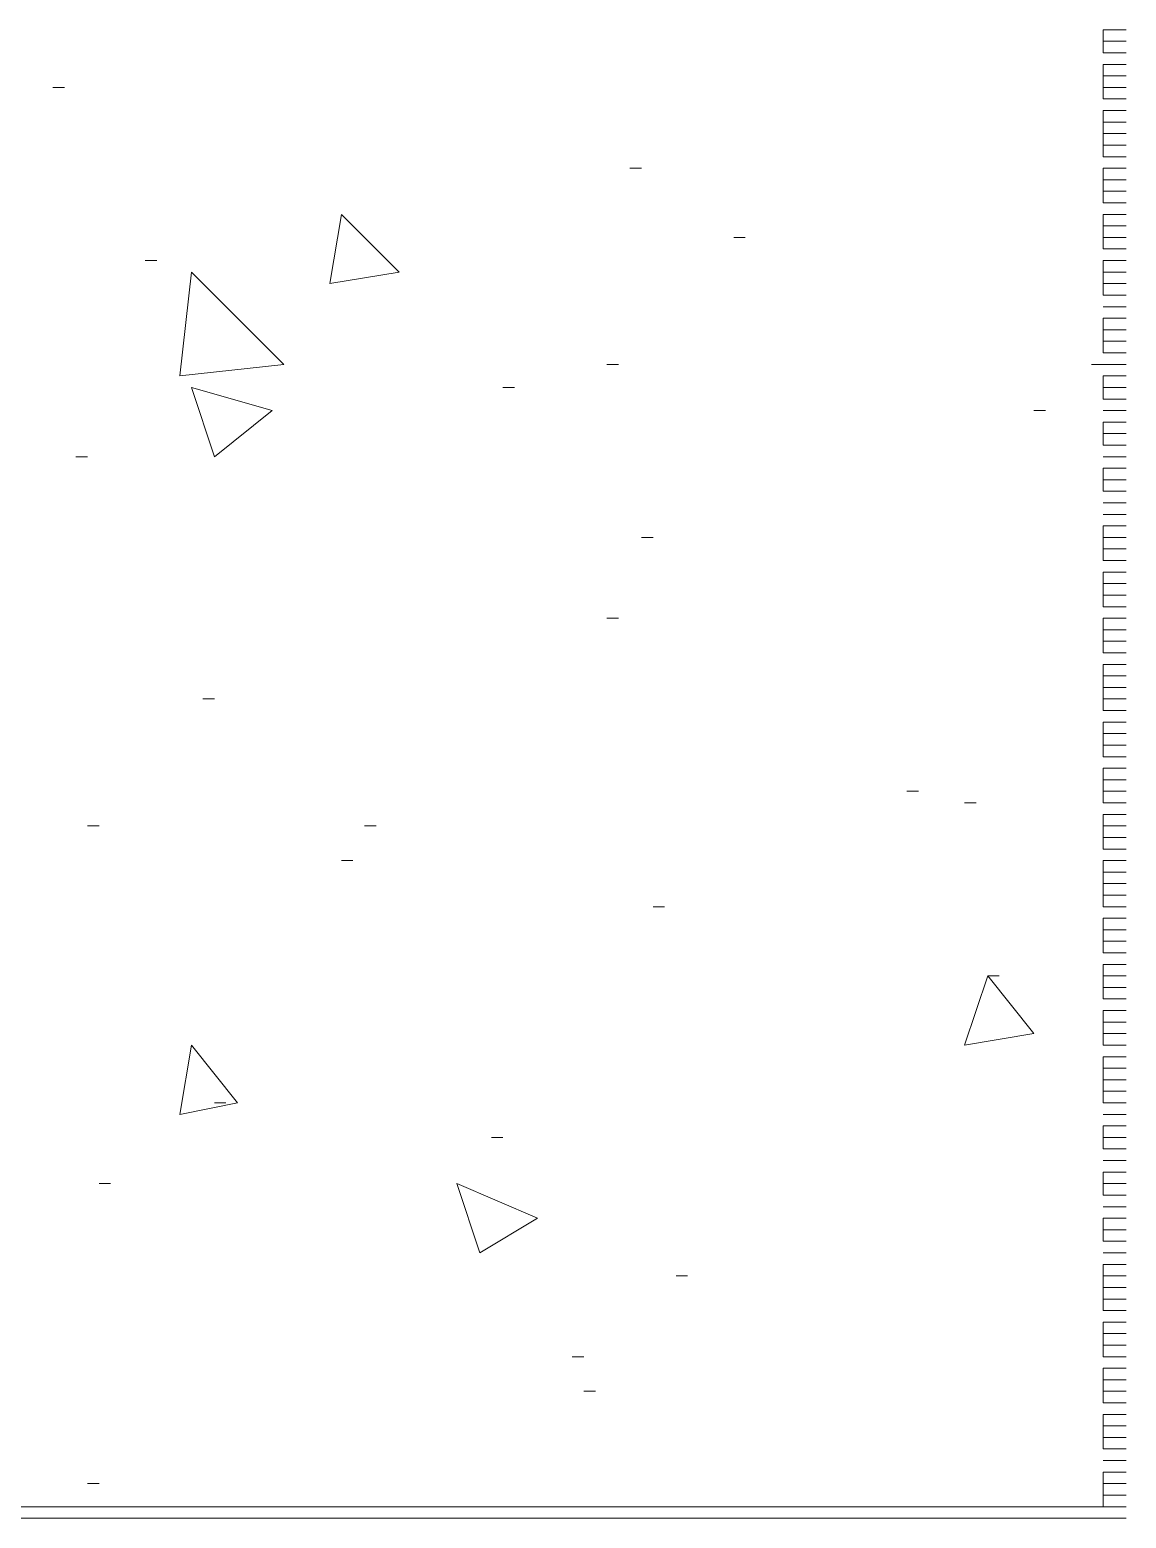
# Model space of a CAD drawing. Header units: inches. Extents: x 0.2 to 10.8, y 0.5 to 8.
# Drawn here: x 9.36 to 9.5183, y 4.4117 to 4.6267 of the extents above; entities that cross this region are included whole.
import ezdxf

# ---------------------------------------------------------------- set-up
doc = ezdxf.new("R2010")
doc.units = ezdxf.units.IN
doc.header["$MEASUREMENT"] = 0
doc.layers.add('PDF_Geometry', color=7, linetype='Continuous')

msp = doc.modelspace()

# ---------------------------------------------------------------- linework, layer by layer
at = {"layer": 'PDF_Geometry', "lineweight": 9}
for points in [[(9.515, 4.62667), (9.51667, 4.62667)], [(9.515, 4.62667), (9.515, 4.625)], [(9.515, 4.62667), (9.51667, 4.62667)], [(9.515, 4.625), (9.51667, 4.625)], [(9.515, 4.625), (9.515, 4.62333)], [(9.515, 4.625), (9.51667, 4.625)], [(9.51667, 4.62667), (9.51833, 4.62667)], [(9.51667, 4.62667), (9.51833, 4.62667)], [(9.51667, 4.625), (9.51833, 4.625)], [(9.51667, 4.625), (9.51833, 4.625)], [(9.515, 4.62333), (9.51667, 4.62333)], [(9.515, 4.62333), (9.51667, 4.62333)], [(9.51667, 4.62333), (9.51833, 4.62333)], [(9.51667, 4.62333), (9.51833, 4.62333)], [(9.515, 4.62167), (9.51667, 4.62167)], [(9.515, 4.62167), (9.515, 4.62)], [(9.515, 4.62167), (9.51667, 4.62167)], [(9.51667, 4.62167), (9.51833, 4.62167)], [(9.51667, 4.62167), (9.51833, 4.62167)], [(9.515, 4.62), (9.51667, 4.62)], [(9.515, 4.62), (9.515, 4.61833)], [(9.515, 4.62), (9.51667, 4.62)], [(9.515, 4.61833), (9.51667, 4.61833)], [(9.515, 4.61833), (9.515, 4.61667)], [(9.515, 4.61833), (9.51667, 4.61833)], [(9.51667, 4.62), (9.51833, 4.62)], [(9.51667, 4.62), (9.51833, 4.62)], [(9.51667, 4.61833), (9.51833, 4.61833)], [(9.51667, 4.61833), (9.51833, 4.61833)], [(9.515, 4.61667), (9.51667, 4.61667)], [(9.515, 4.61667), (9.51667, 4.61667)], [(9.51667, 4.61667), (9.51833, 4.61667)], [(9.51667, 4.61667), (9.51833, 4.61667)], [(9.515, 4.615), (9.51667, 4.615)], [(9.515, 4.615), (9.515, 4.61333)], [(9.515, 4.615), (9.51667, 4.615)], [(9.51667, 4.615), (9.51833, 4.615)], [(9.51667, 4.615), (9.51833, 4.615)], [(9.515, 4.61333), (9.51667, 4.61333)], [(9.515, 4.61333), (9.515, 4.61167)], [(9.515, 4.61333), (9.51667, 4.61333)], [(9.51667, 4.61333), (9.51833, 4.61333)], [(9.51667, 4.61333), (9.51833, 4.61333)], [(9.515, 4.61167), (9.51667, 4.61167)], [(9.515, 4.61167), (9.515, 4.61)], [(9.515, 4.61167), (9.51667, 4.61167)], [(9.515, 4.61), (9.51667, 4.61)], [(9.515, 4.61), (9.515, 4.60833)], [(9.515, 4.61), (9.51667, 4.61)], [(9.51667, 4.61167), (9.51833, 4.61167)], [(9.51667, 4.61167), (9.51833, 4.61167)], [(9.51667, 4.61), (9.51833, 4.61)], [(9.51667, 4.61), (9.51833, 4.61)], [(9.515, 4.60833), (9.51667, 4.60833)], [(9.515, 4.60833), (9.51667, 4.60833)], [(9.51667, 4.60833), (9.51833, 4.60833)], [(9.51667, 4.60833), (9.51833, 4.60833)], [(9.515, 4.60667), (9.51667, 4.60667)], [(9.515, 4.60667), (9.515, 4.605)], [(9.515, 4.60667), (9.51667, 4.60667)], [(9.51667, 4.60667), (9.51833, 4.60667)], [(9.51667, 4.60667), (9.51833, 4.60667)], [(9.515, 4.605), (9.51667, 4.605)], [(9.515, 4.605), (9.515, 4.60333)], [(9.515, 4.605), (9.51667, 4.605)], [(9.515, 4.60333), (9.51667, 4.60333)], [(9.515, 4.60333), (9.515, 4.60167)], [(9.515, 4.60333), (9.51667, 4.60333)], [(9.51667, 4.605), (9.51833, 4.605)], [(9.51667, 4.605), (9.51833, 4.605)], [(9.51667, 4.60333), (9.51833, 4.60333)], [(9.51667, 4.60333), (9.51833, 4.60333)], [(9.515, 4.60167), (9.51667, 4.60167)], [(9.515, 4.60167), (9.51667, 4.60167)], [(9.51667, 4.60167), (9.51833, 4.60167)], [(9.51667, 4.60167), (9.51833, 4.60167)], [(9.515, 4.6), (9.51667, 4.6)], [(9.515, 4.6), (9.515, 4.59833)], [(9.515, 4.6), (9.51667, 4.6)], [(9.51667, 4.6), (9.51833, 4.6)], [(9.51667, 4.6), (9.51833, 4.6)], [(9.515, 4.59833), (9.51667, 4.59833)], [(9.515, 4.59833), (9.515, 4.59667)], [(9.515, 4.59833), (9.51667, 4.59833)], [(9.51667, 4.59833), (9.51833, 4.59833)], [(9.51667, 4.59833), (9.51833, 4.59833)], [(9.515, 4.59667), (9.51667, 4.59667)], [(9.515, 4.59667), (9.515, 4.595)], [(9.515, 4.59667), (9.51667, 4.59667)], [(9.515, 4.595), (9.51667, 4.595)], [(9.515, 4.595), (9.51667, 4.595)], [(9.51667, 4.59667), (9.51833, 4.59667)], [(9.51667, 4.59667), (9.51833, 4.59667)], [(9.51667, 4.595), (9.51833, 4.595)], [(9.51667, 4.595), (9.51833, 4.595)], [(9.515, 4.59333), (9.51667, 4.59333)], [(9.515, 4.59333), (9.515, 4.59167)], [(9.515, 4.59333), (9.51667, 4.59333)], [(9.51667, 4.59333), (9.51833, 4.59333)], [(9.51667, 4.59333), (9.51833, 4.59333)], [(9.515, 4.59167), (9.51667, 4.59167)], [(9.515, 4.59167), (9.515, 4.59)], [(9.515, 4.59167), (9.51667, 4.59167)], [(9.51667, 4.59167), (9.51833, 4.59167)], [(9.51667, 4.59167), (9.51833, 4.59167)], [(9.515, 4.59), (9.51667, 4.59)], [(9.515, 4.59), (9.515, 4.58833)], [(9.515, 4.59), (9.51667, 4.59)], [(9.515, 4.58833), (9.51667, 4.58833)], [(9.515, 4.58833), (9.51667, 4.58833)], [(9.515, 4.58833), (9.51667, 4.58833)], [(9.51667, 4.59), (9.51833, 4.59)], [(9.51667, 4.59), (9.51833, 4.59)], [(9.51667, 4.58833), (9.51833, 4.58833)], [(9.51667, 4.58833), (9.51833, 4.58833)], [(9.51667, 4.58833), (9.51833, 4.58833)], [(9.515, 4.58667), (9.51667, 4.58667)], [(9.515, 4.58667), (9.51667, 4.58667)], [(9.515, 4.58667), (9.51667, 4.58667)], [(9.51667, 4.58667), (9.51833, 4.58667)], [(9.51667, 4.58667), (9.51833, 4.58667)], [(9.51667, 4.58667), (9.51833, 4.58667)], [(9.515, 4.585), (9.51667, 4.585)], [(9.515, 4.585), (9.515, 4.58333)], [(9.515, 4.585), (9.51667, 4.585)], [(9.51667, 4.585), (9.51833, 4.585)], [(9.51667, 4.585), (9.51833, 4.585)], [(9.515, 4.58333), (9.51667, 4.58333)], [(9.515, 4.58333), (9.515, 4.58167)], [(9.515, 4.58333), (9.51667, 4.58333)], [(9.515, 4.58167), (9.51667, 4.58167)], [(9.515, 4.58167), (9.515, 4.58)], [(9.515, 4.58167), (9.51667, 4.58167)], [(9.51667, 4.58333), (9.51833, 4.58333)], [(9.51667, 4.58333), (9.51833, 4.58333)], [(9.51667, 4.58167), (9.51833, 4.58167)], [(9.51667, 4.58167), (9.51833, 4.58167)], [(9.515, 4.58), (9.51667, 4.58)], [(9.515, 4.58), (9.51667, 4.58)], [(9.515, 4.58), (9.51667, 4.58)], [(9.51667, 4.58), (9.51833, 4.58)], [(9.51667, 4.58), (9.51833, 4.58)], [(9.51667, 4.58), (9.51833, 4.58)], [(9.515, 4.57833), (9.51667, 4.57833)], [(9.515, 4.57833), (9.51667, 4.57833)], [(9.515, 4.57833), (9.51667, 4.57833)], [(9.51667, 4.57833), (9.51833, 4.57833)], [(9.51667, 4.57833), (9.51833, 4.57833)], [(9.51667, 4.57833), (9.51833, 4.57833)], [(9.515, 4.57667), (9.51667, 4.57667)], [(9.515, 4.57667), (9.515, 4.575)], [(9.515, 4.57667), (9.51667, 4.57667)], [(9.51667, 4.57667), (9.51833, 4.57667)], [(9.51667, 4.57667), (9.51833, 4.57667)], [(9.515, 4.575), (9.51667, 4.575)], [(9.515, 4.575), (9.515, 4.57333)], [(9.515, 4.575), (9.51667, 4.575)], [(9.515, 4.57333), (9.51667, 4.57333)], [(9.515, 4.57333), (9.51667, 4.57333)], [(9.515, 4.57333), (9.51667, 4.57333)], [(9.51667, 4.575), (9.51833, 4.575)], [(9.51667, 4.575), (9.51833, 4.575)], [(9.51667, 4.57333), (9.51833, 4.57333)], [(9.51667, 4.57333), (9.51833, 4.57333)], [(9.51667, 4.57333), (9.51833, 4.57333)], [(9.515, 4.57167), (9.51667, 4.57167)], [(9.515, 4.57167), (9.51667, 4.57167)], [(9.515, 4.57167), (9.51667, 4.57167)], [(9.51667, 4.57167), (9.51833, 4.57167)], [(9.51667, 4.57167), (9.51833, 4.57167)], [(9.51667, 4.57167), (9.51833, 4.57167)], [(9.515, 4.57), (9.51667, 4.57)], [(9.515, 4.57), (9.515, 4.56833)], [(9.515, 4.57), (9.51667, 4.57)], [(9.51667, 4.57), (9.51833, 4.57)], [(9.51667, 4.57), (9.51833, 4.57)], [(9.515, 4.56833), (9.51667, 4.56833)], [(9.515, 4.56833), (9.515, 4.56667)], [(9.515, 4.56833), (9.51667, 4.56833)], [(9.515, 4.56667), (9.51667, 4.56667)], [(9.515, 4.56667), (9.51667, 4.56667)], [(9.515, 4.56667), (9.51667, 4.56667)], [(9.51667, 4.56833), (9.51833, 4.56833)], [(9.51667, 4.56833), (9.51833, 4.56833)], [(9.51667, 4.56667), (9.51833, 4.56667)], [(9.51667, 4.56667), (9.51833, 4.56667)], [(9.51667, 4.56667), (9.51833, 4.56667)], [(9.515, 4.565), (9.51667, 4.565)], [(9.515, 4.565), (9.51667, 4.565)], [(9.515, 4.565), (9.51667, 4.565)], [(9.51667, 4.565), (9.51833, 4.565)], [(9.51667, 4.565), (9.51833, 4.565)], [(9.51667, 4.565), (9.51833, 4.565)], [(9.515, 4.56333), (9.51667, 4.56333)], [(9.515, 4.56333), (9.515, 4.56167)], [(9.515, 4.56333), (9.51667, 4.56333)], [(9.51667, 4.56333), (9.51833, 4.56333)], [(9.51667, 4.56333), (9.51833, 4.56333)], [(9.515, 4.56167), (9.51667, 4.56167)], [(9.515, 4.56167), (9.515, 4.56)], [(9.515, 4.56167), (9.51667, 4.56167)], [(9.51667, 4.56167), (9.51833, 4.56167)], [(9.51667, 4.56167), (9.51833, 4.56167)], [(9.515, 4.56), (9.51667, 4.56)], [(9.515, 4.56), (9.51667, 4.56)], [(9.515, 4.56), (9.51667, 4.56)], [(9.515, 4.55833), (9.51667, 4.55833)], [(9.515, 4.55833), (9.51667, 4.55833)], [(9.515, 4.55833), (9.51667, 4.55833)], [(9.515, 4.55833), (9.51667, 4.55833)], [(9.51667, 4.56), (9.51833, 4.56)], [(9.51667, 4.56), (9.51833, 4.56)], [(9.51667, 4.56), (9.51833, 4.56)], [(9.51667, 4.55833), (9.51833, 4.55833)], [(9.51667, 4.55833), (9.51833, 4.55833)], [(9.51667, 4.55833), (9.51833, 4.55833)], [(9.51667, 4.55833), (9.51833, 4.55833)], [(9.515, 4.55667), (9.51667, 4.55667)], [(9.515, 4.55667), (9.51667, 4.55667)], [(9.515, 4.55667), (9.51667, 4.55667)], [(9.51667, 4.55667), (9.51833, 4.55667)], [(9.51667, 4.55667), (9.51833, 4.55667)], [(9.51667, 4.55667), (9.51833, 4.55667)], [(9.515, 4.555), (9.51667, 4.555)], [(9.515, 4.555), (9.515, 4.55333)], [(9.515, 4.555), (9.51667, 4.555)], [(9.51667, 4.555), (9.51833, 4.555)], [(9.51667, 4.555), (9.51833, 4.555)], [(9.515, 4.55333), (9.51667, 4.55333)], [(9.515, 4.55333), (9.515, 4.55167)], [(9.515, 4.55333), (9.51667, 4.55333)], [(9.515, 4.55167), (9.51667, 4.55167)], [(9.515, 4.55167), (9.515, 4.55)], [(9.515, 4.55167), (9.51667, 4.55167)], [(9.51667, 4.55333), (9.51833, 4.55333)], [(9.51667, 4.55333), (9.51833, 4.55333)], [(9.51667, 4.55167), (9.51833, 4.55167)], [(9.51667, 4.55167), (9.51833, 4.55167)], [(9.515, 4.55), (9.51667, 4.55)], [(9.515, 4.55), (9.51667, 4.55)], [(9.51667, 4.55), (9.51833, 4.55)], [(9.51667, 4.55), (9.51833, 4.55)], [(9.515, 4.54833), (9.51667, 4.54833)], [(9.515, 4.54833), (9.515, 4.54667)], [(9.515, 4.54833), (9.51667, 4.54833)], [(9.51667, 4.54833), (9.51833, 4.54833)], [(9.51667, 4.54833), (9.51833, 4.54833)], [(9.515, 4.54667), (9.51667, 4.54667)], [(9.515, 4.54667), (9.515, 4.545)], [(9.515, 4.54667), (9.51667, 4.54667)], [(9.51667, 4.54667), (9.51833, 4.54667)], [(9.51667, 4.54667), (9.51833, 4.54667)], [(9.515, 4.545), (9.51667, 4.545)], [(9.515, 4.545), (9.515, 4.54333)], [(9.515, 4.545), (9.51667, 4.545)], [(9.515, 4.54333), (9.51667, 4.54333)], [(9.515, 4.54333), (9.51667, 4.54333)], [(9.51667, 4.545), (9.51833, 4.545)], [(9.51667, 4.545), (9.51833, 4.545)], [(9.51667, 4.54333), (9.51833, 4.54333)], [(9.51667, 4.54333), (9.51833, 4.54333)], [(9.515, 4.54167), (9.51667, 4.54167)], [(9.515, 4.54167), (9.515, 4.54)], [(9.515, 4.54167), (9.51667, 4.54167)], [(9.51667, 4.54167), (9.51833, 4.54167)], [(9.51667, 4.54167), (9.51833, 4.54167)], [(9.515, 4.54), (9.51667, 4.54)], [(9.515, 4.54), (9.515, 4.53833)], [(9.515, 4.54), (9.51667, 4.54)], [(9.51667, 4.54), (9.51833, 4.54)], [(9.51667, 4.54), (9.51833, 4.54)], [(9.515, 4.53833), (9.51667, 4.53833)], [(9.515, 4.53833), (9.515, 4.53667)], [(9.515, 4.53833), (9.51667, 4.53833)], [(9.515, 4.53667), (9.51667, 4.53667)], [(9.515, 4.53667), (9.51667, 4.53667)], [(9.51667, 4.53833), (9.51833, 4.53833)], [(9.51667, 4.53833), (9.51833, 4.53833)], [(9.51667, 4.53667), (9.51833, 4.53667)], [(9.51667, 4.53667), (9.51833, 4.53667)], [(9.515, 4.535), (9.51667, 4.535)], [(9.515, 4.535), (9.515, 4.53333)], [(9.515, 4.535), (9.51667, 4.535)], [(9.51667, 4.535), (9.51833, 4.535)], [(9.51667, 4.535), (9.51833, 4.535)], [(9.515, 4.53333), (9.51667, 4.53333)], [(9.515, 4.53333), (9.515, 4.53167)], [(9.515, 4.53333), (9.51667, 4.53333)], [(9.51667, 4.53333), (9.51833, 4.53333)], [(9.51667, 4.53333), (9.51833, 4.53333)], [(9.515, 4.53167), (9.51667, 4.53167)], [(9.515, 4.53167), (9.515, 4.53)], [(9.515, 4.53167), (9.51667, 4.53167)], [(9.51667, 4.53167), (9.51833, 4.53167)], [(9.51667, 4.53167), (9.51833, 4.53167)], [(9.515, 4.53), (9.51667, 4.53)], [(9.515, 4.53), (9.515, 4.52833)], [(9.515, 4.53), (9.51667, 4.53)], [(9.515, 4.52833), (9.51667, 4.52833)], [(9.515, 4.52833), (9.51667, 4.52833)], [(9.51667, 4.53), (9.51833, 4.53)], [(9.51667, 4.53), (9.51833, 4.53)], [(9.51667, 4.52833), (9.51833, 4.52833)], [(9.51667, 4.52833), (9.51833, 4.52833)], [(9.515, 4.52667), (9.51667, 4.52667)], [(9.515, 4.52667), (9.515, 4.525)], [(9.515, 4.52667), (9.51667, 4.52667)], [(9.51667, 4.52667), (9.51833, 4.52667)], [(9.51667, 4.52667), (9.51833, 4.52667)], [(9.515, 4.525), (9.51667, 4.525)], [(9.515, 4.525), (9.515, 4.52333)], [(9.515, 4.525), (9.51667, 4.525)], [(9.51667, 4.525), (9.51833, 4.525)], [(9.51667, 4.525), (9.51833, 4.525)], [(9.515, 4.52333), (9.51667, 4.52333)], [(9.515, 4.52333), (9.515, 4.52167)], [(9.515, 4.52333), (9.51667, 4.52333)], [(9.515, 4.52167), (9.51667, 4.52167)], [(9.515, 4.52167), (9.51667, 4.52167)], [(9.51667, 4.52333), (9.51833, 4.52333)], [(9.51667, 4.52333), (9.51833, 4.52333)], [(9.51667, 4.52167), (9.51833, 4.52167)], [(9.51667, 4.52167), (9.51833, 4.52167)], [(9.515, 4.52), (9.51667, 4.52)], [(9.515, 4.52), (9.515, 4.51833)], [(9.515, 4.52), (9.51667, 4.52)], [(9.51667, 4.52), (9.51833, 4.52)], [(9.51667, 4.52), (9.51833, 4.52)], [(9.515, 4.51833), (9.51667, 4.51833)], [(9.515, 4.51833), (9.515, 4.51667)], [(9.515, 4.51833), (9.51667, 4.51833)], [(9.51667, 4.51833), (9.51833, 4.51833)], [(9.51667, 4.51833), (9.51833, 4.51833)], [(9.515, 4.51667), (9.51667, 4.51667)], [(9.515, 4.51667), (9.515, 4.515)], [(9.515, 4.51667), (9.51667, 4.51667)], [(9.51667, 4.51667), (9.51833, 4.51667)], [(9.51667, 4.51667), (9.51833, 4.51667)], [(9.515, 4.515), (9.51667, 4.515)], [(9.515, 4.515), (9.51667, 4.515)], [(9.515, 4.51333), (9.51667, 4.51333)], [(9.515, 4.51333), (9.515, 4.51167)], [(9.515, 4.51333), (9.51667, 4.51333)], [(9.51667, 4.515), (9.51833, 4.515)], [(9.51667, 4.515), (9.51833, 4.515)], [(9.51667, 4.51333), (9.51833, 4.51333)], [(9.51667, 4.51333), (9.51833, 4.51333)], [(9.515, 4.51167), (9.51667, 4.51167)], [(9.515, 4.51167), (9.515, 4.51)], [(9.515, 4.51167), (9.51667, 4.51167)], [(9.51667, 4.51167), (9.51833, 4.51167)], [(9.51667, 4.51167), (9.51833, 4.51167)], [(9.515, 4.51), (9.51667, 4.51)], [(9.515, 4.51), (9.515, 4.50833)], [(9.515, 4.51), (9.51667, 4.51)], [(9.51667, 4.51), (9.51833, 4.51)], [(9.51667, 4.51), (9.51833, 4.51)], [(9.515, 4.50833), (9.51667, 4.50833)], [(9.515, 4.50833), (9.51667, 4.50833)], [(9.515, 4.50667), (9.51667, 4.50667)], [(9.515, 4.50667), (9.515, 4.505)], [(9.515, 4.50667), (9.51667, 4.50667)], [(9.51667, 4.50833), (9.51833, 4.50833)], [(9.51667, 4.50833), (9.51833, 4.50833)], [(9.51667, 4.50667), (9.51833, 4.50667)], [(9.51667, 4.50667), (9.51833, 4.50667)], [(9.515, 4.505), (9.51667, 4.505)], [(9.515, 4.505), (9.515, 4.50333)], [(9.515, 4.505), (9.51667, 4.505)], [(9.51667, 4.505), (9.51833, 4.505)], [(9.51667, 4.505), (9.51833, 4.505)], [(9.515, 4.50333), (9.51667, 4.50333)], [(9.515, 4.50333), (9.515, 4.50167)], [(9.515, 4.50333), (9.51667, 4.50333)], [(9.51667, 4.50333), (9.51833, 4.50333)], [(9.51667, 4.50333), (9.51833, 4.50333)], [(9.515, 4.50167), (9.51667, 4.50167)], [(9.515, 4.50167), (9.515, 4.5)], [(9.515, 4.50167), (9.51667, 4.50167)], [(9.515, 4.5), (9.51667, 4.5)], [(9.515, 4.5), (9.51667, 4.5)], [(9.51667, 4.50167), (9.51833, 4.50167)], [(9.51667, 4.50167), (9.51833, 4.50167)], [(9.51667, 4.5), (9.51833, 4.5)], [(9.51667, 4.5), (9.51833, 4.5)], [(9.515, 4.49833), (9.51667, 4.49833)], [(9.515, 4.49833), (9.515, 4.49667)], [(9.515, 4.49833), (9.51667, 4.49833)], [(9.51667, 4.49833), (9.51833, 4.49833)], [(9.51667, 4.49833), (9.51833, 4.49833)], [(9.515, 4.49667), (9.51667, 4.49667)], [(9.515, 4.49667), (9.515, 4.495)], [(9.515, 4.49667), (9.51667, 4.49667)], [(9.51667, 4.49667), (9.51833, 4.49667)], [(9.51667, 4.49667), (9.51833, 4.49667)], [(9.515, 4.495), (9.51667, 4.495)], [(9.515, 4.495), (9.515, 4.49333)], [(9.515, 4.495), (9.51667, 4.495)], [(9.51667, 4.495), (9.51833, 4.495)], [(9.51667, 4.495), (9.51833, 4.495)], [(9.515, 4.49333), (9.51667, 4.49333)], [(9.515, 4.49333), (9.51667, 4.49333)], [(9.515, 4.49167), (9.51667, 4.49167)], [(9.515, 4.49167), (9.515, 4.49)], [(9.515, 4.49167), (9.51667, 4.49167)], [(9.51667, 4.49333), (9.51833, 4.49333)], [(9.51667, 4.49333), (9.51833, 4.49333)], [(9.51667, 4.49167), (9.51833, 4.49167)], [(9.51667, 4.49167), (9.51833, 4.49167)], [(9.515, 4.49), (9.51667, 4.49)], [(9.515, 4.49), (9.515, 4.48833)], [(9.515, 4.49), (9.51667, 4.49)], [(9.51667, 4.49), (9.51833, 4.49)], [(9.51667, 4.49), (9.51833, 4.49)], [(9.515, 4.48833), (9.51667, 4.48833)], [(9.515, 4.48833), (9.515, 4.48667)], [(9.515, 4.48833), (9.51667, 4.48833)], [(9.51667, 4.48833), (9.51833, 4.48833)], [(9.51667, 4.48833), (9.51833, 4.48833)], [(9.515, 4.48667), (9.51667, 4.48667)], [(9.515, 4.48667), (9.51667, 4.48667)], [(9.515, 4.485), (9.51667, 4.485)], [(9.515, 4.485), (9.515, 4.48333)], [(9.515, 4.485), (9.51667, 4.485)], [(9.51667, 4.48667), (9.51833, 4.48667)], [(9.51667, 4.48667), (9.51833, 4.48667)], [(9.51667, 4.485), (9.51833, 4.485)], [(9.51667, 4.485), (9.51833, 4.485)], [(9.515, 4.48333), (9.51667, 4.48333)], [(9.515, 4.48333), (9.515, 4.48167)], [(9.515, 4.48333), (9.51667, 4.48333)], [(9.51667, 4.48333), (9.51833, 4.48333)], [(9.51667, 4.48333), (9.51833, 4.48333)], [(9.515, 4.48167), (9.51667, 4.48167)], [(9.515, 4.48167), (9.515, 4.48)], [(9.515, 4.48167), (9.51667, 4.48167)], [(9.51667, 4.48167), (9.51833, 4.48167)], [(9.51667, 4.48167), (9.51833, 4.48167)], [(9.515, 4.48), (9.51667, 4.48)], [(9.515, 4.48), (9.51667, 4.48)], [(9.51667, 4.48), (9.51833, 4.48)], [(9.51667, 4.48), (9.51833, 4.48)], [(9.515, 4.47833), (9.51667, 4.47833)], [(9.515, 4.47833), (9.515, 4.47667)], [(9.515, 4.47833), (9.51667, 4.47833)], [(9.515, 4.47667), (9.51667, 4.47667)], [(9.515, 4.47667), (9.515, 4.475)], [(9.515, 4.47667), (9.51667, 4.47667)], [(9.51667, 4.47833), (9.51833, 4.47833)], [(9.51667, 4.47833), (9.51833, 4.47833)], [(9.51667, 4.47667), (9.51833, 4.47667)], [(9.51667, 4.47667), (9.51833, 4.47667)], [(9.515, 4.475), (9.51667, 4.475)], [(9.515, 4.475), (9.515, 4.47333)], [(9.515, 4.475), (9.51667, 4.475)], [(9.51667, 4.475), (9.51833, 4.475)], [(9.51667, 4.475), (9.51833, 4.475)], [(9.515, 4.47333), (9.51667, 4.47333)], [(9.515, 4.47333), (9.515, 4.47167)], [(9.515, 4.47333), (9.51667, 4.47333)], [(9.51667, 4.47333), (9.51833, 4.47333)], [(9.51667, 4.47333), (9.51833, 4.47333)], [(9.515, 4.47167), (9.51667, 4.47167)], [(9.515, 4.47167), (9.51667, 4.47167)], [(9.515, 4.47167), (9.51667, 4.47167)], [(9.515, 4.47), (9.51667, 4.47)], [(9.515, 4.47), (9.51667, 4.47)], [(9.515, 4.47), (9.51667, 4.47)], [(9.51667, 4.47167), (9.51833, 4.47167)], [(9.51667, 4.47167), (9.51833, 4.47167)], [(9.51667, 4.47167), (9.51833, 4.47167)], [(9.51667, 4.47), (9.51833, 4.47)], [(9.51667, 4.47), (9.51833, 4.47)], [(9.51667, 4.47), (9.51833, 4.47)], [(9.515, 4.46833), (9.51667, 4.46833)], [(9.515, 4.46833), (9.515, 4.46667)], [(9.515, 4.46833), (9.51667, 4.46833)], [(9.51667, 4.46833), (9.51833, 4.46833)], [(9.51667, 4.46833), (9.51833, 4.46833)], [(9.515, 4.46667), (9.51667, 4.46667)], [(9.515, 4.46667), (9.515, 4.465)], [(9.515, 4.46667), (9.51667, 4.46667)], [(9.51667, 4.46667), (9.51833, 4.46667)], [(9.51667, 4.46667), (9.51833, 4.46667)], [(9.515, 4.465), (9.51667, 4.465)], [(9.515, 4.465), (9.51667, 4.465)], [(9.515, 4.465), (9.51667, 4.465)], [(9.51667, 4.465), (9.51833, 4.465)], [(9.51667, 4.465), (9.51833, 4.465)], [(9.51667, 4.465), (9.51833, 4.465)], [(9.515, 4.46333), (9.51667, 4.46333)], [(9.515, 4.46333), (9.51667, 4.46333)], [(9.515, 4.46333), (9.51667, 4.46333)], [(9.515, 4.46167), (9.51667, 4.46167)], [(9.515, 4.46167), (9.515, 4.46)], [(9.515, 4.46167), (9.51667, 4.46167)], [(9.51667, 4.46333), (9.51833, 4.46333)], [(9.51667, 4.46333), (9.51833, 4.46333)], [(9.51667, 4.46333), (9.51833, 4.46333)], [(9.51667, 4.46167), (9.51833, 4.46167)], [(9.51667, 4.46167), (9.51833, 4.46167)], [(9.515, 4.46), (9.51667, 4.46)], [(9.515, 4.46), (9.515, 4.45833)], [(9.515, 4.46), (9.51667, 4.46)], [(9.51667, 4.46), (9.51833, 4.46)], [(9.51667, 4.46), (9.51833, 4.46)], [(9.515, 4.45833), (9.51667, 4.45833)], [(9.515, 4.45833), (9.51667, 4.45833)], [(9.515, 4.45833), (9.51667, 4.45833)], [(9.51667, 4.45833), (9.51833, 4.45833)], [(9.51667, 4.45833), (9.51833, 4.45833)], [(9.51667, 4.45833), (9.51833, 4.45833)], [(9.515, 4.45667), (9.51667, 4.45667)], [(9.515, 4.45667), (9.51667, 4.45667)], [(9.515, 4.45667), (9.51667, 4.45667)], [(9.515, 4.455), (9.51667, 4.455)], [(9.515, 4.455), (9.515, 4.45333)], [(9.515, 4.455), (9.51667, 4.455)], [(9.51667, 4.45667), (9.51833, 4.45667)], [(9.51667, 4.45667), (9.51833, 4.45667)], [(9.51667, 4.45667), (9.51833, 4.45667)], [(9.51667, 4.455), (9.51833, 4.455)], [(9.51667, 4.455), (9.51833, 4.455)], [(9.515, 4.45333), (9.51667, 4.45333)], [(9.515, 4.45333), (9.515, 4.45167)], [(9.515, 4.45333), (9.51667, 4.45333)], [(9.51667, 4.45333), (9.51833, 4.45333)], [(9.51667, 4.45333), (9.51833, 4.45333)], [(9.515, 4.45167), (9.51667, 4.45167)], [(9.515, 4.45167), (9.51667, 4.45167)], [(9.515, 4.45167), (9.51667, 4.45167)], [(9.51667, 4.45167), (9.51833, 4.45167)], [(9.51667, 4.45167), (9.51833, 4.45167)], [(9.51667, 4.45167), (9.51833, 4.45167)], [(9.515, 4.45), (9.51667, 4.45)], [(9.515, 4.45), (9.51667, 4.45)], [(9.515, 4.45), (9.51667, 4.45)], [(9.51667, 4.45), (9.51833, 4.45)], [(9.51667, 4.45), (9.51833, 4.45)], [(9.51667, 4.45), (9.51833, 4.45)], [(9.515, 4.44833), (9.51667, 4.44833)], [(9.515, 4.44833), (9.515, 4.44667)], [(9.515, 4.44833), (9.51667, 4.44833)], [(9.515, 4.44667), (9.51667, 4.44667)], [(9.515, 4.44667), (9.515, 4.445)], [(9.515, 4.44667), (9.51667, 4.44667)], [(9.51667, 4.44833), (9.51833, 4.44833)], [(9.51667, 4.44833), (9.51833, 4.44833)], [(9.51667, 4.44667), (9.51833, 4.44667)], [(9.51667, 4.44667), (9.51833, 4.44667)], [(9.515, 4.445), (9.51667, 4.445)], [(9.515, 4.445), (9.515, 4.44333)], [(9.515, 4.445), (9.51667, 4.445)], [(9.51667, 4.445), (9.51833, 4.445)], [(9.51667, 4.445), (9.51833, 4.445)], [(9.515, 4.44333), (9.51667, 4.44333)], [(9.515, 4.44333), (9.515, 4.44167)], [(9.515, 4.44333), (9.51667, 4.44333)], [(9.51667, 4.44333), (9.51833, 4.44333)], [(9.51667, 4.44333), (9.51833, 4.44333)], [(9.515, 4.44167), (9.51667, 4.44167)], [(9.515, 4.44167), (9.51667, 4.44167)], [(9.515, 4.44), (9.51667, 4.44)], [(9.515, 4.44), (9.515, 4.43833)], [(9.515, 4.44), (9.51667, 4.44)], [(9.51667, 4.44167), (9.51833, 4.44167)], [(9.51667, 4.44167), (9.51833, 4.44167)], [(9.51667, 4.44), (9.51833, 4.44)], [(9.51667, 4.44), (9.51833, 4.44)], [(9.515, 4.43833), (9.51667, 4.43833)], [(9.515, 4.43833), (9.515, 4.43667)], [(9.515, 4.43833), (9.51667, 4.43833)], [(9.51667, 4.43833), (9.51833, 4.43833)], [(9.51667, 4.43833), (9.51833, 4.43833)], [(9.515, 4.43667), (9.51667, 4.43667)], [(9.515, 4.43667), (9.515, 4.435)], [(9.515, 4.43667), (9.51667, 4.43667)], [(9.51667, 4.43667), (9.51833, 4.43667)], [(9.51667, 4.43667), (9.51833, 4.43667)], [(9.515, 4.435), (9.51667, 4.435)], [(9.515, 4.435), (9.51667, 4.435)], [(9.515, 4.43333), (9.51667, 4.43333)], [(9.515, 4.43333), (9.515, 4.43167)], [(9.515, 4.43333), (9.51667, 4.43333)], [(9.51667, 4.435), (9.51833, 4.435)], [(9.51667, 4.435), (9.51833, 4.435)], [(9.51667, 4.43333), (9.51833, 4.43333)], [(9.51667, 4.43333), (9.51833, 4.43333)], [(9.515, 4.43167), (9.51667, 4.43167)], [(9.515, 4.43167), (9.515, 4.43)], [(9.515, 4.43167), (9.51667, 4.43167)], [(9.51667, 4.43167), (9.51833, 4.43167)], [(9.51667, 4.43167), (9.51833, 4.43167)], [(9.515, 4.43), (9.51667, 4.43)], [(9.515, 4.43), (9.515, 4.42833)], [(9.515, 4.43), (9.51667, 4.43)], [(9.51667, 4.43), (9.51833, 4.43)], [(9.51667, 4.43), (9.51833, 4.43)], [(9.515, 4.42833), (9.51667, 4.42833)], [(9.515, 4.42833), (9.51667, 4.42833)], [(9.51667, 4.42833), (9.51833, 4.42833)], [(9.51667, 4.42833), (9.51833, 4.42833)], [(9.515, 4.42667), (9.51667, 4.42667)], [(9.515, 4.42667), (9.515, 4.425)], [(9.515, 4.42667), (9.51667, 4.42667)], [(9.515, 4.425), (9.51667, 4.425)], [(9.515, 4.425), (9.515, 4.42333)], [(9.515, 4.425), (9.51667, 4.425)], [(9.51667, 4.42667), (9.51833, 4.42667)], [(9.51667, 4.42667), (9.51833, 4.42667)], [(9.51667, 4.425), (9.51833, 4.425)], [(9.51667, 4.425), (9.51833, 4.425)], [(9.515, 4.42333), (9.51667, 4.42333)], [(9.515, 4.42333), (9.515, 4.42167)], [(9.515, 4.42333), (9.51667, 4.42333)], [(9.51667, 4.42333), (9.51833, 4.42333)], [(9.51667, 4.42333), (9.51833, 4.42333)], [(9.515, 4.42167), (9.51667, 4.42167)], [(9.515, 4.42167), (9.51667, 4.42167)], [(9.515, 4.42167), (9.51667, 4.42167)], [(9.51667, 4.42167), (9.51833, 4.42167)], [(9.51667, 4.42167), (9.51833, 4.42167)], [(9.51667, 4.42167), (9.51833, 4.42167)], [(9.515, 4.42), (9.51667, 4.42)], [(9.515, 4.42), (9.51667, 4.42)], [(9.515, 4.42), (9.51667, 4.42)], [(9.515, 4.41833), (9.51667, 4.41833)], [(9.515, 4.41833), (9.515, 4.41667)], [(9.515, 4.41833), (9.51667, 4.41833)], [(9.51667, 4.42), (9.51833, 4.42)], [(9.51667, 4.42), (9.51833, 4.42)], [(9.51667, 4.42), (9.51833, 4.42)], [(9.51667, 4.41833), (9.51833, 4.41833)], [(9.51667, 4.41833), (9.51833, 4.41833)], [(9.515, 4.41667), (9.51667, 4.41667)], [(9.515, 4.41667), (9.515, 4.415)], [(9.515, 4.41667), (9.51667, 4.41667)], [(9.51667, 4.41667), (9.51833, 4.41667)], [(9.51667, 4.41667), (9.51833, 4.41667)], [(9.515, 4.415), (9.51667, 4.415)], [(9.515, 4.415), (9.515, 4.41333)], [(9.515, 4.415), (9.51667, 4.415)], [(9.51667, 4.415), (9.51833, 4.415)], [(9.51667, 4.415), (9.51833, 4.415)], [(9.35833, 4.41333), (9.36, 4.41333)], [(9.36, 4.41333), (9.36167, 4.41333)], [(9.36, 4.41333), (9.36167, 4.41333)], [(9.36, 4.41333), (9.36167, 4.41333)], [(9.36167, 4.41333), (9.36333, 4.41333)], [(9.36167, 4.41333), (9.36333, 4.41333)], [(9.36167, 4.41333), (9.36333, 4.41333)], [(9.36333, 4.41333), (9.365, 4.41333)], [(9.36333, 4.41333), (9.365, 4.41333)], [(9.365, 4.41333), (9.36667, 4.41333)], [(9.365, 4.41333), (9.36667, 4.41333)], [(9.36667, 4.41333), (9.36833, 4.41333)], [(9.36667, 4.41333), (9.36833, 4.41333)], [(9.36833, 4.41333), (9.37, 4.41333)], [(9.36833, 4.41333), (9.37, 4.41333)], [(9.36833, 4.41333), (9.37, 4.41333)], [(9.37, 4.41333), (9.37167, 4.41333)], [(9.37, 4.41333), (9.37167, 4.41333)], [(9.37, 4.41333), (9.37167, 4.41333)], [(9.37167, 4.41333), (9.37333, 4.41333)], [(9.37167, 4.41333), (9.37333, 4.41333)], [(9.37333, 4.41333), (9.375, 4.41333)], [(9.37333, 4.41333), (9.375, 4.41333)], [(9.375, 4.41333), (9.37667, 4.41333)], [(9.375, 4.41333), (9.37667, 4.41333)], [(9.37667, 4.41333), (9.37833, 4.41333)], [(9.37667, 4.41333), (9.37833, 4.41333)], [(9.37833, 4.41333), (9.38, 4.41333)], [(9.37833, 4.41333), (9.38, 4.41333)], [(9.38, 4.41333), (9.38167, 4.41333)], [(9.38, 4.41333), (9.38167, 4.41333)], [(9.38167, 4.41333), (9.38333, 4.41333)], [(9.38167, 4.41333), (9.38333, 4.41333)], [(9.38333, 4.41333), (9.385, 4.41333)], [(9.38333, 4.41333), (9.385, 4.41333)], [(9.385, 4.41333), (9.38667, 4.41333)], [(9.385, 4.41333), (9.38667, 4.41333)], [(9.38667, 4.41333), (9.38833, 4.41333)], [(9.38667, 4.41333), (9.38833, 4.41333)], [(9.38833, 4.41333), (9.39, 4.41333)], [(9.38833, 4.41333), (9.39, 4.41333)], [(9.38833, 4.41333), (9.39, 4.41333)], [(9.39, 4.41333), (9.39167, 4.41333)], [(9.39, 4.41333), (9.39167, 4.41333)], [(9.39, 4.41333), (9.39167, 4.41333)], [(9.39167, 4.41333), (9.39333, 4.41333)], [(9.39167, 4.41333), (9.39333, 4.41333)], [(9.39333, 4.41333), (9.395, 4.41333)], [(9.39333, 4.41333), (9.395, 4.41333)], [(9.395, 4.41333), (9.39667, 4.41333)], [(9.395, 4.41333), (9.39667, 4.41333)], [(9.39667, 4.41333), (9.39833, 4.41333)], [(9.39667, 4.41333), (9.39833, 4.41333)], [(9.39833, 4.41333), (9.4, 4.41333)], [(9.39833, 4.41333), (9.4, 4.41333)], [(9.4, 4.41333), (9.40167, 4.41333)], [(9.4, 4.41333), (9.40167, 4.41333)], [(9.40167, 4.41333), (9.40333, 4.41333)], [(9.40167, 4.41333), (9.40333, 4.41333)], [(9.40333, 4.41333), (9.405, 4.41333)], [(9.40333, 4.41333), (9.405, 4.41333)], [(9.405, 4.41333), (9.40667, 4.41333)], [(9.405, 4.41333), (9.40667, 4.41333)], [(9.40667, 4.41333), (9.40833, 4.41333)], [(9.40667, 4.41333), (9.40833, 4.41333)], [(9.40833, 4.41333), (9.41, 4.41333)], [(9.40833, 4.41333), (9.41, 4.41333)], [(9.41, 4.41333), (9.41167, 4.41333)], [(9.41, 4.41333), (9.41167, 4.41333)], [(9.41167, 4.41333), (9.41333, 4.41333)], [(9.41167, 4.41333), (9.41333, 4.41333)], [(9.41333, 4.41333), (9.415, 4.41333)], [(9.41333, 4.41333), (9.415, 4.41333)], [(9.415, 4.41333), (9.41667, 4.41333)], [(9.415, 4.41333), (9.41667, 4.41333)], [(9.41667, 4.41333), (9.41833, 4.41333)], [(9.41667, 4.41333), (9.41833, 4.41333)], [(9.41833, 4.41333), (9.42, 4.41333)], [(9.41833, 4.41333), (9.42, 4.41333)], [(9.42, 4.41333), (9.42167, 4.41333)], [(9.42, 4.41333), (9.42167, 4.41333)], [(9.42167, 4.41333), (9.42333, 4.41333)], [(9.42167, 4.41333), (9.42333, 4.41333)], [(9.42333, 4.41333), (9.425, 4.41333)], [(9.42333, 4.41333), (9.425, 4.41333)], [(9.425, 4.41333), (9.42667, 4.41333)], [(9.425, 4.41333), (9.42667, 4.41333)], [(9.42667, 4.41333), (9.42833, 4.41333)], [(9.42667, 4.41333), (9.42833, 4.41333)], [(9.42833, 4.41333), (9.43, 4.41333)], [(9.42833, 4.41333), (9.43, 4.41333)], [(9.43, 4.41333), (9.43167, 4.41333)], [(9.43, 4.41333), (9.43167, 4.41333)], [(9.43167, 4.41333), (9.43333, 4.41333)], [(9.43167, 4.41333), (9.43333, 4.41333)], [(9.43333, 4.41333), (9.435, 4.41333)], [(9.43333, 4.41333), (9.435, 4.41333)], [(9.435, 4.41333), (9.43667, 4.41333)], [(9.435, 4.41333), (9.43667, 4.41333)], [(9.43667, 4.41333), (9.43833, 4.41333)], [(9.43667, 4.41333), (9.43833, 4.41333)], [(9.43833, 4.41333), (9.44, 4.41333)], [(9.43833, 4.41333), (9.44, 4.41333)], [(9.44, 4.41333), (9.44167, 4.41333)], [(9.44, 4.41333), (9.44167, 4.41333)], [(9.44167, 4.41333), (9.44333, 4.41333)], [(9.44167, 4.41333), (9.44333, 4.41333)], [(9.44333, 4.41333), (9.445, 4.41333)], [(9.44333, 4.41333), (9.445, 4.41333)], [(9.445, 4.41333), (9.44667, 4.41333)], [(9.445, 4.41333), (9.44667, 4.41333)], [(9.44667, 4.41333), (9.44833, 4.41333)], [(9.44667, 4.41333), (9.44833, 4.41333)], [(9.44833, 4.41333), (9.45, 4.41333)], [(9.44833, 4.41333), (9.45, 4.41333)], [(9.45, 4.41333), (9.45167, 4.41333)], [(9.45, 4.41333), (9.45167, 4.41333)], [(9.45167, 4.41333), (9.45333, 4.41333)], [(9.45167, 4.41333), (9.45333, 4.41333)], [(9.45333, 4.41333), (9.455, 4.41333)], [(9.45333, 4.41333), (9.455, 4.41333)], [(9.455, 4.41333), (9.45667, 4.41333)], [(9.455, 4.41333), (9.45667, 4.41333)], [(9.455, 4.41333), (9.45667, 4.41333)], [(9.45667, 4.41333), (9.45833, 4.41333)], [(9.45667, 4.41333), (9.45833, 4.41333)], [(9.45667, 4.41333), (9.45833, 4.41333)], [(9.45833, 4.41333), (9.46, 4.41333)], [(9.45833, 4.41333), (9.46, 4.41333)], [(9.46, 4.41333), (9.46167, 4.41333)], [(9.46, 4.41333), (9.46167, 4.41333)], [(9.46167, 4.41333), (9.46333, 4.41333)], [(9.46167, 4.41333), (9.46333, 4.41333)], [(9.46167, 4.41333), (9.46333, 4.41333)], [(9.46333, 4.41333), (9.465, 4.41333)], [(9.46333, 4.41333), (9.465, 4.41333)], [(9.46333, 4.41333), (9.465, 4.41333)], [(9.465, 4.41333), (9.46667, 4.41333)], [(9.465, 4.41333), (9.46667, 4.41333)], [(9.46667, 4.41333), (9.46833, 4.41333)], [(9.46667, 4.41333), (9.46833, 4.41333)], [(9.46833, 4.41333), (9.47, 4.41333)], [(9.46833, 4.41333), (9.47, 4.41333)], [(9.46833, 4.41333), (9.47, 4.41333)], [(9.47, 4.41333), (9.47167, 4.41333)], [(9.47, 4.41333), (9.47167, 4.41333)], [(9.47, 4.41333), (9.47167, 4.41333)], [(9.47167, 4.41333), (9.47333, 4.41333)], [(9.47167, 4.41333), (9.47333, 4.41333)], [(9.47333, 4.41333), (9.475, 4.41333)], [(9.47333, 4.41333), (9.475, 4.41333)], [(9.475, 4.41333), (9.47667, 4.41333)], [(9.475, 4.41333), (9.47667, 4.41333)], [(9.475, 4.41333), (9.47667, 4.41333)], [(9.47667, 4.41333), (9.47833, 4.41333)], [(9.47667, 4.41333), (9.47833, 4.41333)], [(9.47667, 4.41333), (9.47833, 4.41333)], [(9.47833, 4.41333), (9.48, 4.41333)], [(9.47833, 4.41333), (9.48, 4.41333)], [(9.48, 4.41333), (9.48167, 4.41333)], [(9.48, 4.41333), (9.48167, 4.41333)], [(9.48167, 4.41333), (9.48333, 4.41333)], [(9.48167, 4.41333), (9.48333, 4.41333)], [(9.48333, 4.41333), (9.485, 4.41333)], [(9.48333, 4.41333), (9.485, 4.41333)], [(9.485, 4.41333), (9.48667, 4.41333)], [(9.485, 4.41333), (9.48667, 4.41333)], [(9.48667, 4.41333), (9.48833, 4.41333)], [(9.48667, 4.41333), (9.48833, 4.41333)], [(9.48833, 4.41333), (9.49, 4.41333)], [(9.48833, 4.41333), (9.49, 4.41333)], [(9.49, 4.41333), (9.49167, 4.41333)], [(9.49, 4.41333), (9.49167, 4.41333)], [(9.49167, 4.41333), (9.49333, 4.41333)], [(9.49167, 4.41333), (9.49333, 4.41333)], [(9.49333, 4.41333), (9.495, 4.41333)], [(9.49333, 4.41333), (9.495, 4.41333)], [(9.495, 4.41333), (9.49667, 4.41333)], [(9.495, 4.41333), (9.49667, 4.41333)], [(9.49667, 4.41333), (9.49833, 4.41333)], [(9.49667, 4.41333), (9.49833, 4.41333)], [(9.49833, 4.41333), (9.5, 4.41333)], [(9.49833, 4.41333), (9.5, 4.41333)], [(9.5, 4.41333), (9.50167, 4.41333)], [(9.5, 4.41333), (9.50167, 4.41333)], [(9.50167, 4.41333), (9.50333, 4.41333)], [(9.50167, 4.41333), (9.50333, 4.41333)], [(9.50333, 4.41333), (9.505, 4.41333)], [(9.50333, 4.41333), (9.505, 4.41333)], [(9.505, 4.41333), (9.50667, 4.41333)], [(9.505, 4.41333), (9.50667, 4.41333)], [(9.505, 4.41333), (9.50667, 4.41333)], [(9.50667, 4.41333), (9.50833, 4.41333)], [(9.50667, 4.41333), (9.50833, 4.41333)], [(9.50667, 4.41333), (9.50833, 4.41333)], [(9.50833, 4.41333), (9.51, 4.41333)], [(9.50833, 4.41333), (9.51, 4.41333)], [(9.51, 4.41333), (9.51167, 4.41333)], [(9.51, 4.41333), (9.51167, 4.41333)], [(9.51167, 4.41333), (9.51333, 4.41333)], [(9.51167, 4.41333), (9.51333, 4.41333)], [(9.51333, 4.41333), (9.515, 4.41333)], [(9.51333, 4.41333), (9.515, 4.41333)], [(9.515, 4.41333), (9.51667, 4.41333)], [(9.515, 4.41333), (9.51667, 4.41333)], [(9.515, 4.41333), (9.51667, 4.41333)], [(9.515, 4.41333), (9.51667, 4.41333)], [(9.515, 4.41333), (9.51667, 4.41333)], [(9.515, 4.41333), (9.51667, 4.41333)], [(9.51667, 4.41333), (9.51833, 4.41333)], [(9.51667, 4.41333), (9.51833, 4.41333)], [(9.51667, 4.41333), (9.51833, 4.41333)], [(9.51667, 4.41333), (9.51833, 4.41333)], [(9.51667, 4.41333), (9.51833, 4.41333)], [(9.35833, 4.41167), (9.36, 4.41167)], [(9.36, 4.41167), (9.36167, 4.41167)], [(9.36, 4.41167), (9.36167, 4.41167)], [(9.36, 4.41167), (9.36167, 4.41167)], [(9.36333, 4.41167), (9.36167, 4.41167)], [(9.36167, 4.41167), (9.36333, 4.41167)], [(9.36167, 4.41167), (9.36333, 4.41167)], [(9.36167, 4.41167), (9.36333, 4.41167)], [(9.365, 4.41167), (9.36333, 4.41167)], [(9.36333, 4.41167), (9.365, 4.41167)], [(9.36333, 4.41167), (9.365, 4.41167)], [(9.36667, 4.41167), (9.365, 4.41167)], [(9.365, 4.41167), (9.36667, 4.41167)], [(9.365, 4.41167), (9.36667, 4.41167)], [(9.36667, 4.41167), (9.36833, 4.41167)], [(9.36667, 4.41167), (9.36833, 4.41167)], [(9.36833, 4.41167), (9.37, 4.41167)], [(9.36833, 4.41167), (9.37, 4.41167)], [(9.36833, 4.41167), (9.37, 4.41167)], [(9.37167, 4.41167), (9.37, 4.41167)], [(9.37, 4.41167), (9.37167, 4.41167)], [(9.37, 4.41167), (9.37167, 4.41167)], [(9.37, 4.41167), (9.37167, 4.41167)], [(9.37333, 4.41167), (9.37167, 4.41167)], [(9.37167, 4.41167), (9.37333, 4.41167)], [(9.37167, 4.41167), (9.37333, 4.41167)], [(9.375, 4.41167), (9.37333, 4.41167)], [(9.37333, 4.41167), (9.375, 4.41167)], [(9.37333, 4.41167), (9.375, 4.41167)], [(9.375, 4.41167), (9.37667, 4.41167)], [(9.375, 4.41167), (9.37667, 4.41167)], [(9.37833, 4.41167), (9.37667, 4.41167)], [(9.37667, 4.41167), (9.37833, 4.41167)], [(9.37667, 4.41167), (9.37833, 4.41167)], [(9.38, 4.41167), (9.37833, 4.41167)], [(9.37833, 4.41167), (9.38, 4.41167)], [(9.37833, 4.41167), (9.38, 4.41167)], [(9.38167, 4.41167), (9.38, 4.41167)], [(9.38, 4.41167), (9.38167, 4.41167)], [(9.38, 4.41167), (9.38167, 4.41167)], [(9.38167, 4.41167), (9.38333, 4.41167)], [(9.38167, 4.41167), (9.38333, 4.41167)], [(9.385, 4.41167), (9.38333, 4.41167)], [(9.38333, 4.41167), (9.385, 4.41167)], [(9.38333, 4.41167), (9.385, 4.41167)], [(9.38667, 4.41167), (9.385, 4.41167)], [(9.385, 4.41167), (9.38667, 4.41167)], [(9.385, 4.41167), (9.38667, 4.41167)], [(9.38667, 4.41167), (9.38833, 4.41167)], [(9.38667, 4.41167), (9.38833, 4.41167)], [(9.38833, 4.41167), (9.39, 4.41167)], [(9.38833, 4.41167), (9.39, 4.41167)], [(9.38833, 4.41167), (9.39, 4.41167)], [(9.39167, 4.41167), (9.39, 4.41167)], [(9.39, 4.41167), (9.39167, 4.41167)], [(9.39, 4.41167), (9.39167, 4.41167)], [(9.39, 4.41167), (9.39167, 4.41167)], [(9.39333, 4.41167), (9.39167, 4.41167)], [(9.39167, 4.41167), (9.39333, 4.41167)], [(9.39167, 4.41167), (9.39333, 4.41167)], [(9.395, 4.41167), (9.39333, 4.41167)], [(9.39333, 4.41167), (9.395, 4.41167)], [(9.39333, 4.41167), (9.395, 4.41167)], [(9.39667, 4.41167), (9.395, 4.41167)], [(9.395, 4.41167), (9.39667, 4.41167)], [(9.395, 4.41167), (9.39667, 4.41167)], [(9.39667, 4.41167), (9.39833, 4.41167)], [(9.39667, 4.41167), (9.39833, 4.41167)], [(9.4, 4.41167), (9.39833, 4.41167)], [(9.39833, 4.41167), (9.4, 4.41167)], [(9.39833, 4.41167), (9.4, 4.41167)], [(9.40167, 4.41167), (9.4, 4.41167)], [(9.4, 4.41167), (9.40167, 4.41167)], [(9.4, 4.41167), (9.40167, 4.41167)], [(9.40333, 4.41167), (9.40167, 4.41167)], [(9.40167, 4.41167), (9.40333, 4.41167)], [(9.40167, 4.41167), (9.40333, 4.41167)], [(9.40333, 4.41167), (9.405, 4.41167)], [(9.40333, 4.41167), (9.405, 4.41167)], [(9.40667, 4.41167), (9.405, 4.41167)], [(9.405, 4.41167), (9.40667, 4.41167)], [(9.405, 4.41167), (9.40667, 4.41167)], [(9.40833, 4.41167), (9.40667, 4.41167)], [(9.40667, 4.41167), (9.40833, 4.41167)], [(9.40667, 4.41167), (9.40833, 4.41167)], [(9.41, 4.41167), (9.40833, 4.41167)], [(9.40833, 4.41167), (9.41, 4.41167)], [(9.40833, 4.41167), (9.41, 4.41167)], [(9.41, 4.41167), (9.41167, 4.41167)], [(9.41, 4.41167), (9.41167, 4.41167)], [(9.41333, 4.41167), (9.41167, 4.41167)], [(9.41167, 4.41167), (9.41333, 4.41167)], [(9.41167, 4.41167), (9.41333, 4.41167)], [(9.415, 4.41167), (9.41333, 4.41167)], [(9.41333, 4.41167), (9.415, 4.41167)], [(9.41333, 4.41167), (9.415, 4.41167)], [(9.41667, 4.41167), (9.415, 4.41167)], [(9.415, 4.41167), (9.41667, 4.41167)], [(9.415, 4.41167), (9.41667, 4.41167)], [(9.41667, 4.41167), (9.41833, 4.41167)], [(9.41667, 4.41167), (9.41833, 4.41167)], [(9.42, 4.41167), (9.41833, 4.41167)], [(9.41833, 4.41167), (9.42, 4.41167)], [(9.41833, 4.41167), (9.42, 4.41167)], [(9.42167, 4.41167), (9.42, 4.41167)], [(9.42, 4.41167), (9.42167, 4.41167)], [(9.42, 4.41167), (9.42167, 4.41167)], [(9.42333, 4.41167), (9.42167, 4.41167)], [(9.42167, 4.41167), (9.42333, 4.41167)], [(9.42167, 4.41167), (9.42333, 4.41167)], [(9.425, 4.41167), (9.42333, 4.41167)], [(9.42333, 4.41167), (9.425, 4.41167)], [(9.42333, 4.41167), (9.425, 4.41167)], [(9.425, 4.41167), (9.42667, 4.41167)], [(9.425, 4.41167), (9.42667, 4.41167)], [(9.42833, 4.41167), (9.42667, 4.41167)], [(9.42667, 4.41167), (9.42833, 4.41167)], [(9.42667, 4.41167), (9.42833, 4.41167)], [(9.43, 4.41167), (9.42833, 4.41167)], [(9.42833, 4.41167), (9.43, 4.41167)], [(9.42833, 4.41167), (9.43, 4.41167)], [(9.43167, 4.41167), (9.43, 4.41167)], [(9.43, 4.41167), (9.43167, 4.41167)], [(9.43, 4.41167), (9.43167, 4.41167)], [(9.43167, 4.41167), (9.43333, 4.41167)], [(9.43167, 4.41167), (9.43333, 4.41167)], [(9.435, 4.41167), (9.43333, 4.41167)], [(9.43333, 4.41167), (9.435, 4.41167)], [(9.43333, 4.41167), (9.435, 4.41167)], [(9.43667, 4.41167), (9.435, 4.41167)], [(9.435, 4.41167), (9.43667, 4.41167)], [(9.435, 4.41167), (9.43667, 4.41167)], [(9.43833, 4.41167), (9.43667, 4.41167)], [(9.43667, 4.41167), (9.43833, 4.41167)], [(9.43667, 4.41167), (9.43833, 4.41167)], [(9.43833, 4.41167), (9.44, 4.41167)], [(9.43833, 4.41167), (9.44, 4.41167)], [(9.44167, 4.41167), (9.44, 4.41167)], [(9.44, 4.41167), (9.44167, 4.41167)], [(9.44, 4.41167), (9.44167, 4.41167)], [(9.44333, 4.41167), (9.44167, 4.41167)], [(9.44167, 4.41167), (9.44333, 4.41167)], [(9.44167, 4.41167), (9.44333, 4.41167)], [(9.445, 4.41167), (9.44333, 4.41167)], [(9.44333, 4.41167), (9.445, 4.41167)], [(9.44333, 4.41167), (9.445, 4.41167)], [(9.445, 4.41167), (9.44667, 4.41167)], [(9.445, 4.41167), (9.44667, 4.41167)], [(9.44833, 4.41167), (9.44667, 4.41167)], [(9.44667, 4.41167), (9.44833, 4.41167)], [(9.44667, 4.41167), (9.44833, 4.41167)], [(9.45, 4.41167), (9.44833, 4.41167)], [(9.44833, 4.41167), (9.45, 4.41167)], [(9.44833, 4.41167), (9.45, 4.41167)], [(9.45167, 4.41167), (9.45, 4.41167)], [(9.45, 4.41167), (9.45167, 4.41167)], [(9.45, 4.41167), (9.45167, 4.41167)], [(9.45333, 4.41167), (9.45167, 4.41167)], [(9.45167, 4.41167), (9.45333, 4.41167)], [(9.45167, 4.41167), (9.45333, 4.41167)], [(9.45333, 4.41167), (9.455, 4.41167)], [(9.45333, 4.41167), (9.455, 4.41167)], [(9.455, 4.41167), (9.45667, 4.41167)], [(9.455, 4.41167), (9.45667, 4.41167)], [(9.455, 4.41167), (9.45667, 4.41167)], [(9.45833, 4.41167), (9.45667, 4.41167)], [(9.45667, 4.41167), (9.45833, 4.41167)], [(9.45667, 4.41167), (9.45833, 4.41167)], [(9.45667, 4.41167), (9.45833, 4.41167)], [(9.46, 4.41167), (9.45833, 4.41167)], [(9.45833, 4.41167), (9.46, 4.41167)], [(9.45833, 4.41167), (9.46, 4.41167)], [(9.46, 4.41167), (9.46167, 4.41167)], [(9.46, 4.41167), (9.46167, 4.41167)], [(9.46167, 4.41167), (9.46333, 4.41167)], [(9.46167, 4.41167), (9.46333, 4.41167)], [(9.46167, 4.41167), (9.46333, 4.41167)], [(9.465, 4.41167), (9.46333, 4.41167)], [(9.46333, 4.41167), (9.465, 4.41167)], [(9.46333, 4.41167), (9.465, 4.41167)], [(9.46333, 4.41167), (9.465, 4.41167)], [(9.46667, 4.41167), (9.465, 4.41167)], [(9.465, 4.41167), (9.46667, 4.41167)], [(9.465, 4.41167), (9.46667, 4.41167)], [(9.46667, 4.41167), (9.46833, 4.41167)], [(9.46667, 4.41167), (9.46833, 4.41167)], [(9.46833, 4.41167), (9.47, 4.41167)], [(9.46833, 4.41167), (9.47, 4.41167)], [(9.46833, 4.41167), (9.47, 4.41167)], [(9.47167, 4.41167), (9.47, 4.41167)], [(9.47, 4.41167), (9.47167, 4.41167)], [(9.47, 4.41167), (9.47167, 4.41167)], [(9.47, 4.41167), (9.47167, 4.41167)], [(9.47333, 4.41167), (9.47167, 4.41167)], [(9.47167, 4.41167), (9.47333, 4.41167)], [(9.47167, 4.41167), (9.47333, 4.41167)], [(9.47333, 4.41167), (9.475, 4.41167)], [(9.47333, 4.41167), (9.475, 4.41167)], [(9.475, 4.41167), (9.47667, 4.41167)], [(9.475, 4.41167), (9.47667, 4.41167)], [(9.475, 4.41167), (9.47667, 4.41167)], [(9.47833, 4.41167), (9.47667, 4.41167)], [(9.47667, 4.41167), (9.47833, 4.41167)], [(9.47667, 4.41167), (9.47833, 4.41167)], [(9.47667, 4.41167), (9.47833, 4.41167)], [(9.48, 4.41167), (9.47833, 4.41167)], [(9.47833, 4.41167), (9.48, 4.41167)], [(9.47833, 4.41167), (9.48, 4.41167)], [(9.48167, 4.41167), (9.48, 4.41167)], [(9.48, 4.41167), (9.48167, 4.41167)], [(9.48, 4.41167), (9.48167, 4.41167)], [(9.48333, 4.41167), (9.48167, 4.41167)], [(9.48167, 4.41167), (9.48333, 4.41167)], [(9.48167, 4.41167), (9.48333, 4.41167)], [(9.48333, 4.41167), (9.485, 4.41167)], [(9.48333, 4.41167), (9.485, 4.41167)], [(9.48667, 4.41167), (9.485, 4.41167)], [(9.485, 4.41167), (9.48667, 4.41167)], [(9.485, 4.41167), (9.48667, 4.41167)], [(9.48833, 4.41167), (9.48667, 4.41167)], [(9.48667, 4.41167), (9.48833, 4.41167)], [(9.48667, 4.41167), (9.48833, 4.41167)], [(9.49, 4.41167), (9.48833, 4.41167)], [(9.48833, 4.41167), (9.49, 4.41167)], [(9.48833, 4.41167), (9.49, 4.41167)], [(9.49, 4.41167), (9.49167, 4.41167)], [(9.49, 4.41167), (9.49167, 4.41167)], [(9.49333, 4.41167), (9.49167, 4.41167)], [(9.49167, 4.41167), (9.49333, 4.41167)], [(9.49167, 4.41167), (9.49333, 4.41167)], [(9.495, 4.41167), (9.49333, 4.41167)], [(9.49333, 4.41167), (9.495, 4.41167)], [(9.49333, 4.41167), (9.495, 4.41167)], [(9.49667, 4.41167), (9.495, 4.41167)], [(9.495, 4.41167), (9.49667, 4.41167)], [(9.495, 4.41167), (9.49667, 4.41167)], [(9.49667, 4.41167), (9.49833, 4.41167)], [(9.49667, 4.41167), (9.49833, 4.41167)], [(9.5, 4.41167), (9.49833, 4.41167)], [(9.49833, 4.41167), (9.5, 4.41167)], [(9.49833, 4.41167), (9.5, 4.41167)], [(9.50167, 4.41167), (9.5, 4.41167)], [(9.5, 4.41167), (9.50167, 4.41167)], [(9.5, 4.41167), (9.50167, 4.41167)], [(9.50333, 4.41167), (9.50167, 4.41167)], [(9.50167, 4.41167), (9.50333, 4.41167)], [(9.50167, 4.41167), (9.50333, 4.41167)], [(9.50333, 4.41167), (9.505, 4.41167)], [(9.50333, 4.41167), (9.505, 4.41167)], [(9.505, 4.41167), (9.50667, 4.41167)], [(9.505, 4.41167), (9.50667, 4.41167)], [(9.505, 4.41167), (9.50667, 4.41167)], [(9.50833, 4.41167), (9.50667, 4.41167)], [(9.50667, 4.41167), (9.50833, 4.41167)], [(9.50667, 4.41167), (9.50833, 4.41167)], [(9.50667, 4.41167), (9.50833, 4.41167)], [(9.51, 4.41167), (9.50833, 4.41167)], [(9.50833, 4.41167), (9.51, 4.41167)], [(9.50833, 4.41167), (9.51, 4.41167)], [(9.51167, 4.41167), (9.51, 4.41167)], [(9.51, 4.41167), (9.51167, 4.41167)], [(9.51, 4.41167), (9.51167, 4.41167)], [(9.51167, 4.41167), (9.51333, 4.41167)], [(9.51167, 4.41167), (9.51333, 4.41167)], [(9.515, 4.41167), (9.51333, 4.41167)], [(9.51333, 4.41167), (9.515, 4.41167)], [(9.51333, 4.41167), (9.515, 4.41167)], [(9.515, 4.41167), (9.51667, 4.41167)], [(9.515, 4.41167), (9.51667, 4.41167)], [(9.515, 4.41167), (9.51667, 4.41167)], [(9.515, 4.41167), (9.51667, 4.41167)], [(9.515, 4.41167), (9.51667, 4.41167)], [(9.51667, 4.41167), (9.51833, 4.41167)], [(9.51667, 4.41167), (9.51833, 4.41167)], [(9.51667, 4.41167), (9.51833, 4.41167)], [(9.51667, 4.41167), (9.51833, 4.41167)]]:
    msp.add_lwpolyline(points, dxfattribs=at)
at = {"layer": 'PDF_Geometry', "lineweight": 13}
for points in [[(9.36333, 4.61833), (9.365, 4.61833)], [(9.44667, 4.60667), (9.44833, 4.60667)], [(9.40333, 4.59), (9.405, 4.6)], [(9.41333, 4.59167), (9.405, 4.6)], [(9.46167, 4.59667), (9.46333, 4.59667)], [(9.37667, 4.59333), (9.37833, 4.59333)], [(9.38167, 4.57667), (9.38333, 4.59167)], [(9.39667, 4.57833), (9.38333, 4.59167)], [(9.41333, 4.59167), (9.40333, 4.59)], [(9.39667, 4.57833), (9.38167, 4.57667)], [(9.44333, 4.57833), (9.445, 4.57833)], [(9.51333, 4.57833), (9.515, 4.57833)], [(9.395, 4.57167), (9.38333, 4.575)], [(9.38667, 4.565), (9.38333, 4.575)], [(9.42833, 4.575), (9.43, 4.575)], [(9.395, 4.57167), (9.38667, 4.565)], [(9.505, 4.57167), (9.50667, 4.57167)], [(9.36667, 4.565), (9.36833, 4.565)], [(9.44833, 4.55333), (9.45, 4.55333)], [(9.44333, 4.54167), (9.445, 4.54167)], [(9.385, 4.53), (9.38667, 4.53)], [(9.48667, 4.51667), (9.48833, 4.51667)], [(9.495, 4.515), (9.49667, 4.515)], [(9.36833, 4.51167), (9.37, 4.51167)], [(9.40833, 4.51167), (9.41, 4.51167)], [(9.405, 4.50667), (9.40667, 4.50667)], [(9.45, 4.5), (9.45167, 4.5)], [(9.495, 4.48), (9.49833, 4.49)], [(9.505, 4.48167), (9.49833, 4.49)], [(9.49833, 4.49), (9.5, 4.49)], [(9.505, 4.48167), (9.495, 4.48)], [(9.38167, 4.47), (9.38333, 4.48)], [(9.39, 4.47167), (9.38333, 4.48)], [(9.39, 4.47167), (9.38167, 4.47)], [(9.38667, 4.47167), (9.38833, 4.47167)], [(9.42667, 4.46667), (9.42833, 4.46667)], [(9.37, 4.46), (9.37167, 4.46)], [(9.43333, 4.455), (9.42167, 4.46)], [(9.425, 4.45), (9.42167, 4.46)], [(9.43333, 4.455), (9.425, 4.45)], [(9.45333, 4.44667), (9.455, 4.44667)], [(9.43833, 4.435), (9.44, 4.435)], [(9.44, 4.43), (9.44167, 4.43)], [(9.36833, 4.41667), (9.37, 4.41667)], [(9.49167, 4.41167), (9.49333, 4.41167)]]:
    msp.add_lwpolyline(points, dxfattribs=at)

doc.saveas('drawing.dxf')
